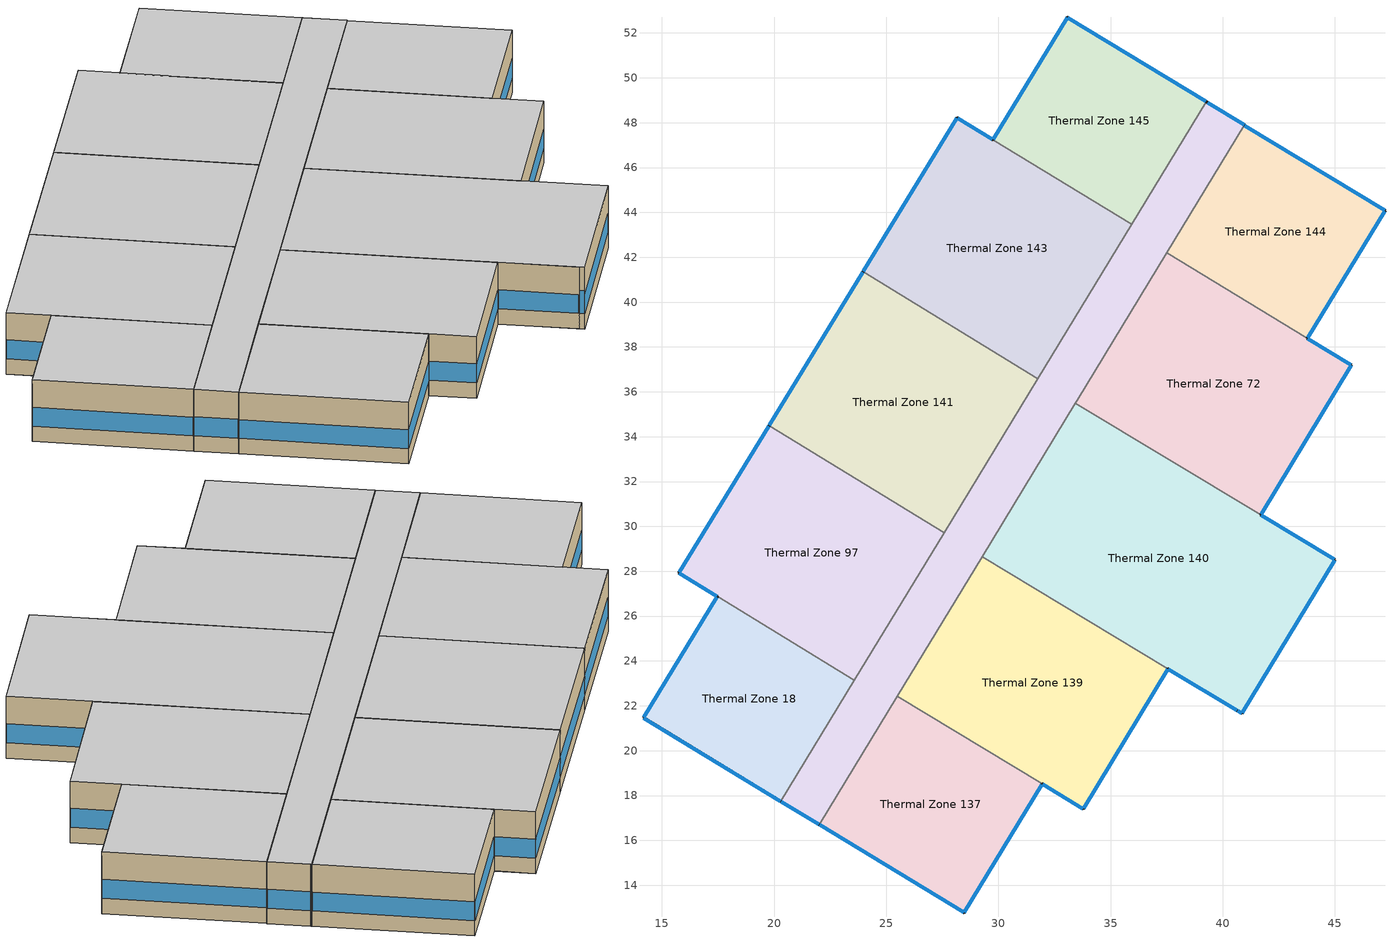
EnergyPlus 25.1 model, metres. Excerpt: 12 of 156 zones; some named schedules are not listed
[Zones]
Thermal Zone 137
 floor to Thermal Zone 126 (Typical Interior Floor): 25.49,22.42 31.96,18.51 31.95,18.49 28.47,12.77 22.01,16.7 z33.55
 wall outside (Surface 1025 c tbd): 31.95,18.49 31.96,18.51 z33.55:36.6
 wall outside (Surface 1026 c tbd): 28.47,12.77 31.95,18.49 z33.55:36.6
 wall outside (Surface 1027 c tbd): 22.01,16.7 28.47,12.77 z33.55:36.6
 wall to Thermal Zone 138 (Typical Interior Wall): 25.49,22.42 22.01,16.7 z33.55:36.6
 wall to Thermal Zone 139 (Typical Interior Wall): 31.96,18.51 25.49,22.42 z33.55:36.6
 window (Customized Fenestration: u=3.36): 28.48,12.79 31.94,18.47 / 22.03,16.69 28.45,12.78 z34.31:35.23
 ceiling to Thermal Zone 146 (Typical Interior Ceiling): 28.47,12.77 31.95,18.49 31.96,18.51 25.49,22.42 22.01,16.7 z36.6
Thermal Zone 138
 floor to Thermal Zone 127 (Typical Interior Floor): 39.27,48.94 40.98,47.9 33.52,35.63 33.52,35.64 33.44,35.5 22.01,16.7 20.3,17.74 z33.55
 wall outside (Surface 1036 c tbd): 39.31,48.91 39.27,48.94 z33.55:36.6
 wall outside (Surface 1037 c tbd): 40.98,47.9 39.31,48.91 z33.55:36.6
 wall outside (AQ_MURB_2024_MURB  Wall 1950 1980 6A (R 0.8x Solar 0.8x Therm 0.8x)): 40.97,47.89 40.98,47.9 z33.55:36.6
 wall outside (Surface 1046 c tbd): 20.3,17.74 22.01,16.7 z33.55:36.6
 wall to Thermal Zone 97 (Typical Interior Wall): 27.58,29.72 23.58,23.14 z33.55:36.6
 wall to Thermal Zone 141 (Typical Interior Wall): 31.76,36.59 27.58,29.72 z33.55:36.6
 wall to Thermal Zone 143 (Typical Interior Wall): 35.94,43.46 31.76,36.59 z33.55:36.6
 wall to Thermal Zone 145 (Typical Interior Wall): 39.27,48.94 35.94,43.46 z33.55:36.6
 wall to Thermal Zone 144 (Typical Interior Wall): 37.51,42.2 40.97,47.89 z33.55:36.6
 wall to Thermal Zone 72 (Typical Interior Wall): 33.52,35.63 37.51,42.2 z33.55:36.6
 wall to Thermal Zone 142 (Typical Interior Wall): 33.44,35.5 33.52,35.64 33.52,35.63 z33.55:36.6
 wall to Thermal Zone 140 (Typical Interior Wall): 29.28,28.65 33.44,35.5 z33.55:36.6
 wall to Thermal Zone 139 (Typical Interior Wall): 25.49,22.42 29.28,28.65 z33.55:36.6
 wall to Thermal Zone 18 (Typical Interior Wall): 23.58,23.14 20.3,17.74 z33.55:36.6
 window (Customized Fenestration: u=3.36): 40.95,47.91 39.33,48.9 / 20.32,17.73 21.99,16.71 z34.31:35.25
 ceiling to Thermal Zone 147 (Typical Interior Ceiling): 22.01,16.7 33.44,35.5 33.52,35.64 33.52,35.63 40.98,47.9 39.27,48.94 20.3,17.74 z36.6
Thermal Zone 139
 floor to Thermal Zone 128 (Typical Interior Floor): 29.28,28.65 37.56,23.65 33.79,17.41 25.49,22.42 z33.55
 wall outside (Surface 1053 c tbd): 33.79,17.41 37.56,23.65 z33.55:36.6
 wall outside (Surface 1054 c tbd): 31.96,18.51 33.79,17.41 z33.55:36.6
 wall to Thermal Zone 140 (Typical Interior Wall): 37.56,23.65 29.28,28.65 z33.55:36.6
 window (Customized Fenestration: u=3.36): 33.81,17.43 37.55,23.63 z34.31:35.23; 31.98,18.5 33.77,17.42 z34.31:35.25
 ceiling to Thermal Zone 148 (Typical Interior Ceiling): 33.79,17.41 37.56,23.65 29.28,28.65 25.49,22.42 z36.6
Thermal Zone 140
 floor to Thermal Zone 50 (Typical Interior Floor): 33.44,35.5 45,28.52 40.86,21.66 29.28,28.65 z33.55
 wall outside (Surface 1067 c tbd): 45,28.52 41.7,30.51 z33.55:36.6
 wall outside (Surface 1068 c tbd): 40.86,21.66 45,28.52 z33.55:36.6
 wall outside (Surface 1069 c tbd): 40.64,21.79 40.86,21.66 z33.55:36.6
 wall outside (Surface 1070 c tbd): 37.56,23.65 40.64,21.79 z33.55:36.6
 wall to Thermal Zone 72 (Typical Interior Wall): 41.7,30.51 33.44,35.5 z33.55:36.6
 window (Customized Fenestration: u=3.36): 44.98,28.53 41.72,30.5 / 37.58,23.64 40.62,21.8 z34.31:35.24; 40.88,21.68 44.99,28.49 z34.31:35.23; 40.67,21.78 40.84,21.67 z34.31:35.45
 ceiling to Thermal Zone 131 (Typical Interior Ceiling): 40.86,21.66 45,28.52 33.44,35.5 29.28,28.65 z36.6
Thermal Zone 141
 floor to Thermal Zone 132 (Typical Interior Floor): 23.97,41.36 31.76,36.59 27.58,29.72 19.77,34.49 z33.55
 wall outside (Surface 1081 c tbd): 23.97,41.36 19.77,34.49 z33.55:36.6
 wall to Thermal Zone 97 (Typical Interior Wall): 19.77,34.49 27.58,29.72 z33.55:36.6
 wall to Thermal Zone 143 (Typical Interior Wall): 31.76,36.59 23.97,41.36 z33.55:36.6
 window (Customized Fenestration: u=3.36): 23.96,41.33 19.79,34.52 z34.31:35.23
 ceiling to Thermal Zone 151 (Typical Interior Ceiling): 27.58,29.72 31.76,36.59 23.97,41.36 19.77,34.49 z36.6
Thermal Zone 142
 floor to Thermal Zone 134 (Typical Interior Floor): 33.52,35.64 33.52,35.63 33.44,35.5 z33.55
 wall to Thermal Zone 72 (Typical Interior Wall): 33.44,35.5 33.52,35.63 z33.55:36.6
 ceiling to Thermal Zone 153 (Typical Interior Ceiling): 33.44,35.5 33.52,35.63 33.52,35.64 z36.6
Thermal Zone 143
 floor to Thermal Zone 135 (Typical Interior Floor): 28.17,48.22 35.94,43.46 31.76,36.59 23.97,41.36 z33.55
 wall outside (Surface 1102 c tbd): 28.17,48.22 23.97,41.36 z33.55:36.6
 wall outside (Surface 1103 c tbd): 29.76,47.25 28.17,48.22 z33.55:36.6
 wall to Thermal Zone 145 (Typical Interior Wall): 35.94,43.46 29.76,47.25 z33.55:36.6
 window (Customized Fenestration: u=3.36): 28.15,48.2 23.98,41.38 z34.31:35.23; 29.73,47.26 28.19,48.2 z34.31:35.25
 ceiling to Thermal Zone 154 (Typical Interior Ceiling): 31.76,36.59 35.94,43.46 28.17,48.22 23.97,41.36 z36.6
Thermal Zone 144
 floor to Thermal Zone 136 (Typical Interior Floor): 40.97,47.89 47.24,44.07 43.78,38.39 37.51,42.2 z33.55
 wall outside (Surface 1108 c tbd): 47.24,44.07 40.97,47.89 z33.55:36.6
 wall outside (Surface 1109 c tbd): 43.78,38.39 47.24,44.07 z33.55:36.6
 wall to Thermal Zone 72 (Typical Interior Wall): 37.51,42.2 43.78,38.39 z33.55:36.6
 window (Customized Fenestration: u=3.36): 47.22,44.09 40.99,47.87 / 43.79,38.41 47.23,44.05 z34.31:35.23
 ceiling to Thermal Zone 155 (Typical Interior Ceiling): 43.78,38.39 47.24,44.07 40.97,47.89 37.51,42.2 z36.6
Thermal Zone 145
 floor to Thermal Zone 25 (Typical Interior Floor): 33.08,52.7 39.27,48.94 35.94,43.46 29.76,47.25 z33.55
 wall outside (Surface 1112 c tbd): 39.27,48.94 33.08,52.7 z33.55:36.6
 wall outside (Surface 1115 c tbd): 33.08,52.7 29.76,47.25 z33.55:36.6
 window (Customized Fenestration: u=3.36): 39.24,48.95 33.1,52.69 / 33.06,52.68 29.77,47.27 z34.31:35.23
 ceiling to Thermal Zone 156 (Typical Interior Ceiling): 35.94,43.46 39.27,48.94 33.08,52.7 29.76,47.25 z36.6
Thermal Zone 18
 floor to Thermal Zone 129 (Typical Interior Floor): 17.47,26.88 23.58,23.14 20.3,17.74 14.18,21.46 17.46,26.86 z33.55
 wall outside (AQ_MURB_2024_MURB  Wall 1950 1980 6A (R 0.8x Solar 0.8x Therm 0.8x)): 17.47,26.88 17.46,26.86 z33.55:36.6
 wall outside (Surface 1060 c tbd): 14.18,21.46 20.3,17.74 z33.55:36.6
 wall outside (Surface 1061 c tbd): 17.46,26.86 14.18,21.46 z33.55:36.6
 wall to Thermal Zone 97 (Typical Interior Wall): 23.58,23.14 17.47,26.88 z33.55:36.6
 window (Customized Fenestration: u=3.36): 14.2,21.45 20.28,17.75 / 17.44,26.84 14.19,21.48 z34.31:35.23
 ceiling to Thermal Zone 149 (Typical Interior Ceiling): 20.3,17.74 23.58,23.14 17.47,26.88 17.46,26.86 14.18,21.46 z36.6
Thermal Zone 72
 floor to Thermal Zone 133 (Typical Interior Floor): 37.51,42.2 43.78,38.39 45.74,37.2 41.7,30.51 33.44,35.5 z33.55
 wall outside (Surface 1086 c tbd): 45.74,37.2 43.78,38.39 z33.55:36.6
 wall outside (Surface 1087 c tbd): 41.7,30.51 45.74,37.2 z33.55:36.6
 window (Customized Fenestration: u=3.36): 45.72,37.21 43.8,38.37 z34.31:35.25; 41.72,30.53 45.73,37.18 z34.31:35.23
 ceiling to Thermal Zone 152 (Typical Interior Ceiling): 41.7,30.51 45.74,37.2 43.78,38.39 37.51,42.2 33.44,35.5 z36.6
Thermal Zone 97
 floor to Thermal Zone 130 (Typical Interior Floor): 19.77,34.49 27.58,29.72 23.58,23.14 15.75,27.92 z33.55
 wall outside (Surface 1073 c tbd): 15.75,27.92 17.47,26.88 z33.55:36.6
 wall outside (Surface 1074 c tbd): 19.77,34.49 15.75,27.92 z33.55:36.6
 window (Customized Fenestration: u=3.36): 15.78,27.91 17.45,26.89 z34.31:35.25; 19.76,34.47 15.77,27.94 z34.31:35.23
 ceiling to Thermal Zone 150 (Typical Interior Ceiling): 23.58,23.14 27.58,29.72 19.77,34.49 15.75,27.92 z36.6
[Building]
Building 1
[Site:Location]
Montreal-Trudeau Intl AP: Latitude {deg}=45.4706; Longitude {deg}=-73.7408; Time Zone {hr}=-5; Elevation {m}=36; Keep Site Location Information=No
[SizingPeriod:DesignDay] Month=7; Day of Month=21; Day Type=SummerDesignDay; Daily Dry-Bulb Temperature Range {deltaC}=9.3; Dry-Bulb Temperature Range Modifier Type=DefaultMultipliers; Barometric Pressure {Pa}=100893; Wind Speed {m/s}=4.9; Wind Direction {deg}=220; Rain Indicator=No; Snow Indicator=No; Daylight Saving Time Indicator=No; Solar Model Indicator=ASHRAETau; ASHRAE Clear Sky Optical Depth for Beam Irradiance (taub)=0.465; ASHRAE Clear Sky Optical Depth for Diffuse Irradiance (taud)=1.966; Begin Environment Reset Mode=FullResetAtBeginEnvironment
Name | Maximum Dry-Bulb Temperature {C} | Humidity Condition Type | Wetbulb or DewPoint at Maximum Dry-Bulb {C} | Enthalpy at Maximum Dry-Bulb {J/kg}
Montreal Int'l Ann Clg .4% Condns DB=>MWB | 30 | Wetbulb | 22.1
Montreal Int'l Ann Clg .4% Condns DP=>MDB | 26 | Dewpoint | 21.6
Montreal Int'l Ann Clg .4% Condns Enth=>MDB | 28.1 | Enthalpy |  | 69300
Montreal Int'l Ann Clg .4% Condns WB=>MDB | 28.1 | Wetbulb | 23.2
[Material] Thermal Absorptance=0.9
Name | Roughness | Thickness {m} | Conductivity {W/m-K} | Density {kg/m3} | Specific Heat {J/kg-K} | Solar Absorptance | Visible Absorptance
100mm Normalweight concrete floor | MediumRough | 0.1016 | 2.31045 | 2322 | 832.557 | 0.7 | 0.7
AQNC2024expanded polystyrene type I 10 cm (R 0.8x Solar 0.8x Therm 0.8x) | MediumRough | 0.08 | 0.0385 | 12 | 1500 | 0.7 | 0.7
G01 13mm gypsum board | Smooth | 0.0127 | 0.160031 | 800.001 | 1090.73 | 0.7 | 0.5
G05 25mm wood 1 | MediumSmooth | 0.0254 | 0.15 | 608 | 1630 | 0.5 | 0.5
Generic Brick (R 0.8x Solar 0.8x Therm 0.8x) | MediumRough | 0.08 | 0.9 | 1536 | 790 | 0.52 | 0.65
Generic Gypsum Board (R 0.8x Solar 0.8x Therm 0.8x) | MediumSmooth | 0.01016 | 0.16 | 640 | 1090 | 0.5 | 0.5
Generic Wall Air Gap (R 0.8x Solar 0.8x Therm 0.8x) | Smooth | 0.08 | 0.667 | 1.024 | 1000 | 0.7 | 0.7
Surface 1025 m tbd | MediumRough | 0.08 | 0.815077 | 12 | 1500 | 0.7 | 0.7
Surface 1026 m tbd | MediumRough | 0.08 | 0.0907168 | 12 | 1500 | 0.7 | 0.7
Surface 1027 m tbd | MediumRough | 0.08 | 0.0898837 | 12 | 1500 | 0.7 | 0.7
Surface 1036 m tbd | MediumRough | 0.08 | 0.0516148 | 12 | 1500 | 0.7 | 0.7
Surface 1037 m tbd | MediumRough | 0.08 | 0.0954185 | 12 | 1500 | 0.7 | 0.7
Surface 1046 m tbd | MediumRough | 0.08 | 0.0951114 | 12 | 1500 | 0.7 | 0.7
Surface 1053 m tbd | MediumRough | 0.08 | 0.0936479 | 12 | 1500 | 0.7 | 0.7
Surface 1054 m tbd | MediumRough | 0.08 | 0.118358 | 12 | 1500 | 0.7 | 0.7
Surface 1060 m tbd | MediumRough | 0.08 | 0.0902415 | 12 | 1500 | 0.7 | 0.7
Surface 1061 m tbd | MediumRough | 0.08 | 0.0911548 | 12 | 1500 | 0.7 | 0.7
Surface 1067 m tbd | MediumRough | 0.08 | 0.10277 | 12 | 1500 | 0.7 | 0.7
Surface 1068 m tbd | MediumRough | 0.08 | 0.0927336 | 12 | 1500 | 0.7 | 0.7
Surface 1069 m tbd | MediumRough | 0.08 | 0.296816 | 12 | 1500 | 0.7 | 0.7
Surface 1070 m tbd | MediumRough | 0.08 | 0.0969997 | 12 | 1500 | 0.7 | 0.7
Surface 1073 m tbd | MediumRough | 0.08 | 0.107869 | 12 | 1500 | 0.7 | 0.7
Surface 1074 m tbd | MediumRough | 0.08 | 0.0897673 | 12 | 1500 | 0.7 | 0.7
Surface 1081 m tbd | MediumRough | 0.08 | 0.086302 | 12 | 1500 | 0.7 | 0.7
Surface 1086 m tbd | MediumRough | 0.08 | 0.116001 | 12 | 1500 | 0.7 | 0.7
Surface 1087 m tbd | MediumRough | 0.08 | 0.0929629 | 12 | 1500 | 0.7 | 0.7
Surface 1102 m tbd | MediumRough | 0.08 | 0.0894989 | 12 | 1500 | 0.7 | 0.7
Surface 1103 m tbd | MediumRough | 0.08 | 0.123625 | 12 | 1500 | 0.7 | 0.7
Surface 1108 m tbd | MediumRough | 0.08 | 0.0900821 | 12 | 1500 | 0.7 | 0.7
Surface 1109 m tbd | MediumRough | 0.08 | 0.0946227 | 12 | 1500 | 0.7 | 0.7
Surface 1112 m tbd | MediumRough | 0.08 | 0.0901647 | 12 | 1500 | 0.7 | 0.7
Surface 1115 m tbd | MediumRough | 0.08 | 0.095095 | 12 | 1500 | 0.7 | 0.7
[Material:NoMass]
CP02 CARPET PAD 1: Roughness=Smooth; Thermal Resistance {m2-K/W}=0.21648; Thermal Absorptance=0.9; Solar Absorptance=0.7; Visible Absorptance=0.8
[WindowMaterial:SimpleGlazingSystem]
Fenestration U=3.32 0.66 1: U-Factor {W/m2-K}=3.32; Solar Heat Gain Coefficient=0.66; Visible Transmittance=0.21
[Construction]
AQ_MURB_2024_MURB  Wall 1950 1980 6A (R 0.8x Solar 0.8x Therm 0.8x): Generic Brick (R 0.8x Solar 0.8x Therm 0.8x), AQNC2024expanded polystyrene type I 10 cm (R 0.8x Solar 0.8x Therm 0.8x), Generic Wall Air Gap (R 0.8x Solar 0.8x Therm 0.8x), Generic Gypsum Board (R 0.8x Solar 0.8x Therm 0.8x)
Customized Fenestration: u=3.36: Fenestration U=3.32 0.66 1
Surface 1025 c tbd: Generic Brick (R 0.8x Solar 0.8x Therm 0.8x), Surface 1025 m tbd, Generic Wall Air Gap (R 0.8x Solar 0.8x Therm 0.8x), Generic Gypsum Board (R 0.8x Solar 0.8x Therm 0.8x)
Surface 1026 c tbd: Generic Brick (R 0.8x Solar 0.8x Therm 0.8x), Surface 1026 m tbd, Generic Wall Air Gap (R 0.8x Solar 0.8x Therm 0.8x), Generic Gypsum Board (R 0.8x Solar 0.8x Therm 0.8x)
Surface 1027 c tbd: Generic Brick (R 0.8x Solar 0.8x Therm 0.8x), Surface 1027 m tbd, Generic Wall Air Gap (R 0.8x Solar 0.8x Therm 0.8x), Generic Gypsum Board (R 0.8x Solar 0.8x Therm 0.8x)
Surface 1036 c tbd: Generic Brick (R 0.8x Solar 0.8x Therm 0.8x), Surface 1036 m tbd, Generic Wall Air Gap (R 0.8x Solar 0.8x Therm 0.8x), Generic Gypsum Board (R 0.8x Solar 0.8x Therm 0.8x)
Surface 1037 c tbd: Generic Brick (R 0.8x Solar 0.8x Therm 0.8x), Surface 1037 m tbd, Generic Wall Air Gap (R 0.8x Solar 0.8x Therm 0.8x), Generic Gypsum Board (R 0.8x Solar 0.8x Therm 0.8x)
Surface 1046 c tbd: Generic Brick (R 0.8x Solar 0.8x Therm 0.8x), Surface 1046 m tbd, Generic Wall Air Gap (R 0.8x Solar 0.8x Therm 0.8x), Generic Gypsum Board (R 0.8x Solar 0.8x Therm 0.8x)
Surface 1053 c tbd: Generic Brick (R 0.8x Solar 0.8x Therm 0.8x), Surface 1053 m tbd, Generic Wall Air Gap (R 0.8x Solar 0.8x Therm 0.8x), Generic Gypsum Board (R 0.8x Solar 0.8x Therm 0.8x)
Surface 1054 c tbd: Generic Brick (R 0.8x Solar 0.8x Therm 0.8x), Surface 1054 m tbd, Generic Wall Air Gap (R 0.8x Solar 0.8x Therm 0.8x), Generic Gypsum Board (R 0.8x Solar 0.8x Therm 0.8x)
Surface 1060 c tbd: Generic Brick (R 0.8x Solar 0.8x Therm 0.8x), Surface 1060 m tbd, Generic Wall Air Gap (R 0.8x Solar 0.8x Therm 0.8x), Generic Gypsum Board (R 0.8x Solar 0.8x Therm 0.8x)
Surface 1061 c tbd: Generic Brick (R 0.8x Solar 0.8x Therm 0.8x), Surface 1061 m tbd, Generic Wall Air Gap (R 0.8x Solar 0.8x Therm 0.8x), Generic Gypsum Board (R 0.8x Solar 0.8x Therm 0.8x)
Surface 1067 c tbd: Generic Brick (R 0.8x Solar 0.8x Therm 0.8x), Surface 1067 m tbd, Generic Wall Air Gap (R 0.8x Solar 0.8x Therm 0.8x), Generic Gypsum Board (R 0.8x Solar 0.8x Therm 0.8x)
Surface 1068 c tbd: Generic Brick (R 0.8x Solar 0.8x Therm 0.8x), Surface 1068 m tbd, Generic Wall Air Gap (R 0.8x Solar 0.8x Therm 0.8x), Generic Gypsum Board (R 0.8x Solar 0.8x Therm 0.8x)
Surface 1069 c tbd: Generic Brick (R 0.8x Solar 0.8x Therm 0.8x), Surface 1069 m tbd, Generic Wall Air Gap (R 0.8x Solar 0.8x Therm 0.8x), Generic Gypsum Board (R 0.8x Solar 0.8x Therm 0.8x)
Surface 1070 c tbd: Generic Brick (R 0.8x Solar 0.8x Therm 0.8x), Surface 1070 m tbd, Generic Wall Air Gap (R 0.8x Solar 0.8x Therm 0.8x), Generic Gypsum Board (R 0.8x Solar 0.8x Therm 0.8x)
Surface 1073 c tbd: Generic Brick (R 0.8x Solar 0.8x Therm 0.8x), Surface 1073 m tbd, Generic Wall Air Gap (R 0.8x Solar 0.8x Therm 0.8x), Generic Gypsum Board (R 0.8x Solar 0.8x Therm 0.8x)
Surface 1074 c tbd: Generic Brick (R 0.8x Solar 0.8x Therm 0.8x), Surface 1074 m tbd, Generic Wall Air Gap (R 0.8x Solar 0.8x Therm 0.8x), Generic Gypsum Board (R 0.8x Solar 0.8x Therm 0.8x)
Surface 1081 c tbd: Generic Brick (R 0.8x Solar 0.8x Therm 0.8x), Surface 1081 m tbd, Generic Wall Air Gap (R 0.8x Solar 0.8x Therm 0.8x), Generic Gypsum Board (R 0.8x Solar 0.8x Therm 0.8x)
Surface 1086 c tbd: Generic Brick (R 0.8x Solar 0.8x Therm 0.8x), Surface 1086 m tbd, Generic Wall Air Gap (R 0.8x Solar 0.8x Therm 0.8x), Generic Gypsum Board (R 0.8x Solar 0.8x Therm 0.8x)
Surface 1087 c tbd: Generic Brick (R 0.8x Solar 0.8x Therm 0.8x), Surface 1087 m tbd, Generic Wall Air Gap (R 0.8x Solar 0.8x Therm 0.8x), Generic Gypsum Board (R 0.8x Solar 0.8x Therm 0.8x)
Surface 1102 c tbd: Generic Brick (R 0.8x Solar 0.8x Therm 0.8x), Surface 1102 m tbd, Generic Wall Air Gap (R 0.8x Solar 0.8x Therm 0.8x), Generic Gypsum Board (R 0.8x Solar 0.8x Therm 0.8x)
Surface 1103 c tbd: Generic Brick (R 0.8x Solar 0.8x Therm 0.8x), Surface 1103 m tbd, Generic Wall Air Gap (R 0.8x Solar 0.8x Therm 0.8x), Generic Gypsum Board (R 0.8x Solar 0.8x Therm 0.8x)
Surface 1108 c tbd: Generic Brick (R 0.8x Solar 0.8x Therm 0.8x), Surface 1108 m tbd, Generic Wall Air Gap (R 0.8x Solar 0.8x Therm 0.8x), Generic Gypsum Board (R 0.8x Solar 0.8x Therm 0.8x)
Surface 1109 c tbd: Generic Brick (R 0.8x Solar 0.8x Therm 0.8x), Surface 1109 m tbd, Generic Wall Air Gap (R 0.8x Solar 0.8x Therm 0.8x), Generic Gypsum Board (R 0.8x Solar 0.8x Therm 0.8x)
Surface 1112 c tbd: Generic Brick (R 0.8x Solar 0.8x Therm 0.8x), Surface 1112 m tbd, Generic Wall Air Gap (R 0.8x Solar 0.8x Therm 0.8x), Generic Gypsum Board (R 0.8x Solar 0.8x Therm 0.8x)
Surface 1115 c tbd: Generic Brick (R 0.8x Solar 0.8x Therm 0.8x), Surface 1115 m tbd, Generic Wall Air Gap (R 0.8x Solar 0.8x Therm 0.8x), Generic Gypsum Board (R 0.8x Solar 0.8x Therm 0.8x)
Typical Interior Ceiling: CP02 CARPET PAD 1, 100mm Normalweight concrete floor
Typical Interior Floor: 100mm Normalweight concrete floor, CP02 CARPET PAD 1
Typical Interior Partition 4: G05 25mm wood 1
Typical Interior Wall: G01 13mm gypsum board, G01 13mm gypsum board
[Zone] Multiplier=1; Part of Total Floor Area=Yes
Thermal Zone 137; Thermal Zone 138; Thermal Zone 139; Thermal Zone 140; Thermal Zone 141; Thermal Zone 142; Thermal Zone 143; Thermal Zone 144; Thermal Zone 145; Thermal Zone 18; Thermal Zone 72; Thermal Zone 97
[Space]
Name | Zone | Space Type
Space 1201 | Thermal Zone 137 | MURB small
Space 1202 | Thermal Zone 138 | MURB lobby
Space 1203 | Thermal Zone 139 | MURB small
Space 1205 | Thermal Zone 140 | MURB small
Space 1207 | Thermal Zone 141 | MURB small
Space 1209 | Thermal Zone 142 | MURB small
Space 1210 | Thermal Zone 143 | MURB small
Space 1211 | Thermal Zone 144 | MURB small
Space 1212 | Thermal Zone 145 | MURB small
Space 1204 | Thermal Zone 18 | MURB small
Space 1208 | Thermal Zone 72 | MURB small
Space 1206 | Thermal Zone 97 | MURB small
[SpaceList]
MURB small: Space 1112, Space 211, Space 204, Space 505, Space 911, Space 110, Space 1204, Space 407, Space 405, Space 607, Space 501, Space 308, Space 305, Space 101, Space 201, Space 410, Space 112, Space 104, Space 511, Space 103, Space 105, Space 106, Space 312, Space 109, Space 107, Space 108, Space 111, Space 203, Space 205, Space 812, Space 403, Space 206, Space 207, Space 208, Space 209, Space 406, Space 404, Space 210, Space 809, Space 212, Space 807, Space 301, Space 1005, Space 303, Space 304, Space 508, Space 306, Space 504, Space 307, Space 1105, Space 509, Space 908, Space 309, Space 310, Space 408, Space 311, Space 401, Space 409, Space 411, Space 412, Space 503, Space 506, Space 507, Space 1208, Space 510, Space 512, Space 601, Space 603, Space 604, Space 605, Space 606, Space 608, Space 609, Space 610, Space 611, Space 612, Space 701, Space 703, Space 704, Space 705, Space 907, Space 706, Space 901, Space 712, Space 707, Space 708, Space 709, Space 710, Space 711, Space 801, Space 1206, Space 803, Space 804, Space 1001, Space 805, Space 806, Space 808, Space 810, Space 811, Space 903, Space 1008, Space 904, Space 905, Space 906, Space 909, Space 910, Space 912, Space 1010, Space 1003, Space 1004, Space 1006, Space 1007, Space 1009, Space 1011, Space 1012, Space 1101, Space 1103, Space 1104, Space 1106, Space 1305, Space 1107, Space 1108, Space 1109, Space 1110, Space 1111, Space 1201, Space 1203, Space 1205, Space 1207, Space 1209, Space 1210, Space 1211, Space 1212, Space 1301, Space 1303, Space 1304, Space 1306, Space 1307, Space 1308, Space 1309, Space 1310, Space 1311, Space 1312
MURB lobby: Space 202, Space 102, Space 302, Space 402, Space 1002, Space 502, Space 602, Space 702, Space 802, Space 902, Space 1102, Space 1202, Space 1302
[InternalMass] Construction=Typical Interior Partition 4
Name | Zone or ZoneList | Space or SpaceList | Surface Area {m2}
Space 1204 Internal Mass 37 | Thermal Zone 18 | Space 1204 | 90.6537
Space 1208 Internal Mass 37 | Thermal Zone 72 | Space 1208 | 150.941
Space 1206 Internal Mass 37 | Thermal Zone 97 | Space 1206 | 141.145
Space 1201 Internal Mass 37 | Thermal Zone 137 | Space 1201 | 101.472
Space 1203 Internal Mass 37 | Thermal Zone 139 | Space 1203 | 141.361
Space 1205 Internal Mass 37 | Thermal Zone 140 | Space 1205 | 216.65
Space 1207 Internal Mass 37 | Thermal Zone 141 | Space 1207 | 147.07
Space 1209 Internal Mass 37 | Thermal Zone 142 | Space 1209 | 0.000395886
Space 1210 Internal Mass 37 | Thermal Zone 143 | Space 1210 | 146.73
Space 1211 Internal Mass 37 | Thermal Zone 144 | Space 1211 | 97.6855
Space 1212 Internal Mass 37 | Thermal Zone 145 | Space 1212 | 92.7105
Space 1202 Internal Mass 33 | Thermal Zone 138 | Space 1202 | 146.04
[Lights]
Lights 1: Zone or ZoneList or Space or SpaceList=MURB small; Schedule=Eclairageint; Design Level Calculation Method=LightingLevel; Lighting Level {W}=0; Fraction Replaceable=1
[People]
People 2: Zone or ZoneList or Space or SpaceList=MURB small; Number of People Schedule=MidriseApartment Apartment Occ; Number of People Calculation Method=People/Area; People per Floor Area {person/m2}=0.0283091; Fraction Radiant=0.3; Activity Level Schedule=MidriseApartment Activity
[ElectricEquipment] Zone or ZoneList or Space or SpaceList=MURB small; Design Level Calculation Method=EquipmentLevel
Name | Schedule | Design Level {W} | Fraction Latent | Fraction Radiant | Fraction Lost
Electric Equipment 11 10.0 percent reduction | Chaufeau | 847.44 | 0.1 | 0 | 0.9
Electric Equipment 12 10.0 percent reduction | Fourcuisiniere | 281.7 | 0.1 | 0.2 | 0.1
Electric Equipment 13 10.0 percent reduction | Congelateur | 15.705 | 0.1 | 0 | 0.9
Electric Equipment 14 10.0 percent reduction | Laveuse | 25.038 | 0 | 0.2 | 0.1
Electric Equipment 15 10.0 percent reduction | Lavevaisselle | 27.531 | 0.1 | 0.1 | 0.8
Electric Equipment 16 10.0 percent reduction | Refrigerateur | 105.102 | 0.1 | 0 | 0.9
Electric Equipment 17 10.0 percent reduction | Secheuse | 249.03 | 0 | 0.2 | 0.8
Electric Equipment 2 10.0 percent reduction | Autres | 666 |  | 0.2
[ZoneInfiltration:DesignFlowRate] Design Flow Rate Calculation Method=Flow/ExteriorArea; Flow Rate per Exterior Surface Area {m3/s-m2}=0.000578595; Constant Term Coefficient=0.107472; Temperature Term Coefficient=0.0119911; Velocity Term Coefficient=0; Velocity Squared Term Coefficient=0.0134792; Density Basis=Outdoor
Name | Zone or ZoneList or Space or SpaceList | Schedule
Space 1201 HVAC Off Infiltration | Space 1201 | Infiltration HVAC Off Schedule
Space 1201 HVAC On Infiltration | Space 1201 | Infiltration HVAC On Schedule
Space 1202 HVAC Off Infiltration | Space 1202 | Infiltration HVAC Off Schedule
Space 1202 HVAC On Infiltration | Space 1202 | Infiltration HVAC On Schedule
Space 1203 HVAC Off Infiltration | Space 1203 | Infiltration HVAC Off Schedule
Space 1203 HVAC On Infiltration | Space 1203 | Infiltration HVAC On Schedule
Space 1205 HVAC Off Infiltration | Space 1205 | Infiltration HVAC Off Schedule
Space 1205 HVAC On Infiltration | Space 1205 | Infiltration HVAC On Schedule
Space 1207 HVAC Off Infiltration | Space 1207 | Infiltration HVAC Off Schedule
Space 1207 HVAC On Infiltration | Space 1207 | Infiltration HVAC On Schedule
Space 1210 HVAC Off Infiltration | Space 1210 | Infiltration HVAC Off Schedule
Space 1210 HVAC On Infiltration | Space 1210 | Infiltration HVAC On Schedule
Space 1211 HVAC Off Infiltration | Space 1211 | Infiltration HVAC Off Schedule
Space 1211 HVAC On Infiltration | Space 1211 | Infiltration HVAC On Schedule
Space 1212 HVAC Off Infiltration | Space 1212 | Infiltration HVAC Off Schedule
Space 1212 HVAC On Infiltration | Space 1212 | Infiltration HVAC On Schedule
Space 1204 HVAC Off Infiltration | Space 1204 | Infiltration HVAC Off Schedule
Space 1204 HVAC On Infiltration | Space 1204 | Infiltration HVAC On Schedule
Space 1208 HVAC Off Infiltration | Space 1208 | Infiltration HVAC Off Schedule
Space 1208 HVAC On Infiltration | Space 1208 | Infiltration HVAC On Schedule
Space 1206 HVAC Off Infiltration | Space 1206 | Infiltration HVAC Off Schedule
Space 1206 HVAC On Infiltration | Space 1206 | Infiltration HVAC On Schedule
[ZoneControl:Thermostat] Temperature Difference Between Cutout And Setpoint {deltaC}=0
Name | Zone or ZoneList | Control Type Schedule | Control 1
Thermal Zone 137 Thermostat | Thermal Zone 137 | Thermal Zone 137 Thermostat Schedule | Thermostat Setpoint Dual Setpoint 150
Thermal Zone 138 Thermostat | Thermal Zone 138 | Thermal Zone 138 Thermostat Schedule | Thermostat Setpoint Dual Setpoint 200
Thermal Zone 139 Thermostat | Thermal Zone 139 | Thermal Zone 139 Thermostat Schedule | Thermostat Setpoint Dual Setpoint 199
Thermal Zone 140 Thermostat | Thermal Zone 140 | Thermal Zone 140 Thermostat Schedule | Thermostat Setpoint Dual Setpoint 182
Thermal Zone 141 Thermostat | Thermal Zone 141 | Thermal Zone 141 Thermostat Schedule | Thermostat Setpoint Dual Setpoint 187
Thermal Zone 142 Thermostat | Thermal Zone 142 | Thermal Zone 142 Thermostat Schedule | Thermostat Setpoint Dual Setpoint 184
Thermal Zone 143 Thermostat | Thermal Zone 143 | Thermal Zone 143 Thermostat Schedule | Thermostat Setpoint Dual Setpoint 188
Thermal Zone 144 Thermostat | Thermal Zone 144 | Thermal Zone 144 Thermostat Schedule | Thermostat Setpoint Dual Setpoint 185
Thermal Zone 145 Thermostat | Thermal Zone 145 | Thermal Zone 145 Thermostat Schedule | Thermostat Setpoint Dual Setpoint 183
Thermal Zone 18 Thermostat | Thermal Zone 18 | Thermal Zone 18 Thermostat Schedule | Thermostat Setpoint Dual Setpoint 60
Thermal Zone 72 Thermostat | Thermal Zone 72 | Thermal Zone 72 Thermostat Schedule | Thermostat Setpoint Dual Setpoint 111
Thermal Zone 97 Thermostat | Thermal Zone 97 | Thermal Zone 97 Thermostat Schedule | Thermostat Setpoint Dual Setpoint 121
[ThermostatSetpoint:DualSetpoint] Heating Setpoint Temperature Schedule=NECB-G-Thermostat Setpoint-Heating; Cooling Setpoint Temperature Schedule=NECB-G-Thermostat Setpoint-Cooling
Thermostat Setpoint Dual Setpoint 150; Thermostat Setpoint Dual Setpoint 200; Thermostat Setpoint Dual Setpoint 199; Thermostat Setpoint Dual Setpoint 182; Thermostat Setpoint Dual Setpoint 187; Thermostat Setpoint Dual Setpoint 184; Thermostat Setpoint Dual Setpoint 188; Thermostat Setpoint Dual Setpoint 185; Thermostat Setpoint Dual Setpoint 183; Thermostat Setpoint Dual Setpoint 60; Thermostat Setpoint Dual Setpoint 111; Thermostat Setpoint Dual Setpoint 121
[Zone equipment]
Thermal Zone 137: Elec Baseboard 105, Cycling PTAC DX Clg Elec Htg 105
Thermal Zone 138: Elec Baseboard 155, Cycling PTAC DX Clg Elec Htg 155
Thermal Zone 139: Elec Baseboard 154, Cycling PTAC DX Clg Elec Htg 154
Thermal Zone 140: Elec Baseboard 137, Cycling PTAC DX Clg Elec Htg 137
Thermal Zone 141: Elec Baseboard 142, Cycling PTAC DX Clg Elec Htg 142
Thermal Zone 142: Elec Baseboard 139, Cycling PTAC DX Clg Elec Htg 139
Thermal Zone 143: Elec Baseboard 143, Cycling PTAC DX Clg Elec Htg 143
Thermal Zone 144: Elec Baseboard 140, Cycling PTAC DX Clg Elec Htg 140
Thermal Zone 145: Elec Baseboard 138, Cycling PTAC DX Clg Elec Htg 138
Thermal Zone 18: Elec Baseboard 15, Cycling PTAC DX Clg Elec Htg 15
Thermal Zone 72: Elec Baseboard 66, Cycling PTAC DX Clg Elec Htg 66
Thermal Zone 97: Elec Baseboard 76, Cycling PTAC DX Clg Elec Htg 76
[Sizing:Zone] Zone Cooling Design Supply Air Temperature Input Method=SupplyAirTemperature; Zone Cooling Design Supply Air Temperature {C}=14; Zone Cooling Design Supply Air Temperature Difference {deltaC}=11.11; Zone Heating Design Supply Air Temperature Input Method=SupplyAirTemperature; Zone Heating Design Supply Air Temperature {C}=40; Zone Heating Design Supply Air Temperature Difference {deltaC}=11.11; Zone Cooling Design Supply Air Humidity Ratio {kgWater/kgDryAir}=0.0085; Zone Heating Design Supply Air Humidity Ratio {kgWater/kgDryAir}=0.008; Cooling Design Air Flow Method=DesignDay; Cooling Design Air Flow Rate {m3/s}=0; Cooling Minimum Air Flow per Zone Floor Area {m3/s-m2}=0.000762; Cooling Minimum Air Flow {m3/s}=0; Cooling Minimum Air Flow Fraction=0; Heating Design Air Flow Method=DesignDay; Heating Design Air Flow Rate {m3/s}=0; Heating Maximum Air Flow per Zone Floor Area {m3/s-m2}=0.002032; Heating Maximum Air Flow {m3/s}=0.141576; Heating Maximum Air Flow Fraction=0.3; Account for Dedicated Outdoor Air System=No; Zone Load Sizing Method=Sensible Load Only No Latent Load; Zone Latent Cooling Design Supply Air Humidity Ratio Input Method=HumidityRatioDifference; Zone Cooling Design Supply Air Humidity Ratio Difference {kgWater/kgDryAir}=0.005; Zone Latent Heating Design Supply Air Humidity Ratio Input Method=HumidityRatioDifference; Zone Humidification Design Supply Air Humidity Ratio Difference {kgWater/kgDryAir}=0.005; Type of Space Sum to Use=Coincident
Name | Design Specification Outdoor Air Object
Thermal Zone 137 | Thermal Zone 137 Zero air DSOA
Thermal Zone 138 | Thermal Zone 138 Zero air DSOA
Thermal Zone 139 | Thermal Zone 139 Zero air DSOA
Thermal Zone 140 | Thermal Zone 140 Zero air DSOA
Thermal Zone 141 | Thermal Zone 141 Zero air DSOA
Thermal Zone 142 | Thermal Zone 142 Zero air DSOA
Thermal Zone 143 | Thermal Zone 143 Zero air DSOA
Thermal Zone 144 | Thermal Zone 144 Zero air DSOA
Thermal Zone 145 | Thermal Zone 145 Zero air DSOA
Thermal Zone 18 | Thermal Zone 18 Zero air DSOA
Thermal Zone 72 | Thermal Zone 72 Zero air DSOA
Thermal Zone 97 | Thermal Zone 97 Zero air DSOA
[DesignSpecification:OutdoorAir] Outdoor Air Method=Sum; Outdoor Air Flow per Person {m3/s-person}=0; Outdoor Air Flow per Zone Floor Area {m3/s-m2}=0; Outdoor Air Flow per Zone {m3/s}=0; Outdoor Air Flow Air Changes per Hour {1/hr}=0
Thermal Zone 137 Zero air DSOA; Thermal Zone 138 Zero air DSOA; Thermal Zone 139 Zero air DSOA; Thermal Zone 140 Zero air DSOA; Thermal Zone 141 Zero air DSOA; Thermal Zone 142 Zero air DSOA; Thermal Zone 143 Zero air DSOA; Thermal Zone 144 Zero air DSOA; Thermal Zone 145 Zero air DSOA; Thermal Zone 18 Zero air DSOA; Thermal Zone 72 Zero air DSOA; Thermal Zone 97 Zero air DSOA
[Exterior:Lights]
Exterior Lights 1: Schedule=Eclairagext; Design Level {W}=0
[Schedule:Compact]
Thermal Zone 137 Thermostat Schedule; Thermal Zone 138 Thermostat Schedule; Thermal Zone 139 Thermostat Schedule; Thermal Zone 140 Thermostat Schedule; Thermal Zone 141 Thermostat Schedule; Thermal Zone 142 Thermostat Schedule; Thermal Zone 143 Thermostat Schedule; Thermal Zone 144 Thermostat Schedule; Thermal Zone 145 Thermostat Schedule; Thermal Zone 18 Thermostat Schedule; Thermal Zone 72 Thermostat Schedule; Thermal Zone 97 Thermostat Schedule: Through: 12/31, For: AllDays, Until: 24:00, 4
[Schedule:Day:Interval]
MidriseApartment Apartment Occ Default; MidriseApartment Apartment Occ Summer Design Day; MidriseApartment Apartment Occ Winter Design Day: No, 07:00, 1, 08:00, 0.85, 09:00, 0.39, 16:00, 0.25, 17:00, 0.3, 18:00, 0.52, 21:00, 0.87, 24:00, 1
MidriseApartment Activity Default; MidriseApartment Activity Summer Design Day; MidriseApartment Activity Winter Design Day: No, 24:00, 120
NECB-G-Thermostat Setpoint-Heating Default 2: No, 01:00, 18, 07:00, 18, 09:00, 21, 17:00, 21, 22:00, 21, 24:00, 18
NECB-G-Thermostat Setpoint-Heating Default: No, 24:00, 20
NECB-G-Thermostat Setpoint-Cooling Default: No, 24:00, 24
[Schedule:Week:Daily]
MidriseApartment Apartment Occ Week Rule - Jan1-Dec31: MidriseApartment Apartment Occ Default, MidriseApartment Apartment Occ Default, MidriseApartment Apartment Occ Default, MidriseApartment Apartment Occ Default, MidriseApartment Apartment Occ Default, MidriseApartment Apartment Occ Default, MidriseApartment Apartment Occ Default, MidriseApartment Apartment Occ Default, MidriseApartment Apartment Occ Summer Design Day, MidriseApartment Apartment Occ Winter Design Day, MidriseApartment Apartment Occ Default, MidriseApartment Apartment Occ Default
MidriseApartment Activity Week Rule - Jan1-Dec31: MidriseApartment Activity Default, MidriseApartment Activity Default, MidriseApartment Activity Default, MidriseApartment Activity Default, MidriseApartment Activity Default, MidriseApartment Activity Default, MidriseApartment Activity Default, MidriseApartment Activity Default, MidriseApartment Activity Summer Design Day, MidriseApartment Activity Winter Design Day, MidriseApartment Activity Default, MidriseApartment Activity Default
NECB-G-Thermostat Setpoint-Heating Week Rule - Jan1-Dec31: NECB-G-Thermostat Setpoint-Heating Default 2, NECB-G-Thermostat Setpoint-Heating Default, NECB-G-Thermostat Setpoint-Heating Default, NECB-G-Thermostat Setpoint-Heating Default, NECB-G-Thermostat Setpoint-Heating Default, NECB-G-Thermostat Setpoint-Heating Default, NECB-G-Thermostat Setpoint-Heating Default 2, NECB-G-Thermostat Setpoint-Heating Default, NECB-G-Thermostat Setpoint-Heating Default, NECB-G-Thermostat Setpoint-Heating Default, NECB-G-Thermostat Setpoint-Heating Default, NECB-G-Thermostat Setpoint-Heating Default
NECB-G-Thermostat Setpoint-Cooling Week Rule - Jan1-Dec31: NECB-G-Thermostat Setpoint-Cooling Default, NECB-G-Thermostat Setpoint-Cooling Default, NECB-G-Thermostat Setpoint-Cooling Default, NECB-G-Thermostat Setpoint-Cooling Default, NECB-G-Thermostat Setpoint-Cooling Default, NECB-G-Thermostat Setpoint-Cooling Default, NECB-G-Thermostat Setpoint-Cooling Default, NECB-G-Thermostat Setpoint-Cooling Default, NECB-G-Thermostat Setpoint-Cooling Default, NECB-G-Thermostat Setpoint-Cooling Default, NECB-G-Thermostat Setpoint-Cooling Default, NECB-G-Thermostat Setpoint-Cooling Default
[Schedule:Year]
MidriseApartment Apartment Occ: MidriseApartment Apartment Occ Week Rule - Jan1-Dec31, 1, 1, 12, 31
MidriseApartment Activity: MidriseApartment Activity Week Rule - Jan1-Dec31, 1, 1, 12, 31
NECB-G-Thermostat Setpoint-Heating: NECB-G-Thermostat Setpoint-Heating Week Rule - Jan1-Dec31, 1, 1, 12, 31
NECB-G-Thermostat Setpoint-Cooling: NECB-G-Thermostat Setpoint-Cooling Week Rule - Jan1-Dec31, 1, 1, 12, 31
[Schedule:Constant]
Name | Hourly Value
Infiltration HVAC Off Schedule | 1
Infiltration HVAC On Schedule | 0
